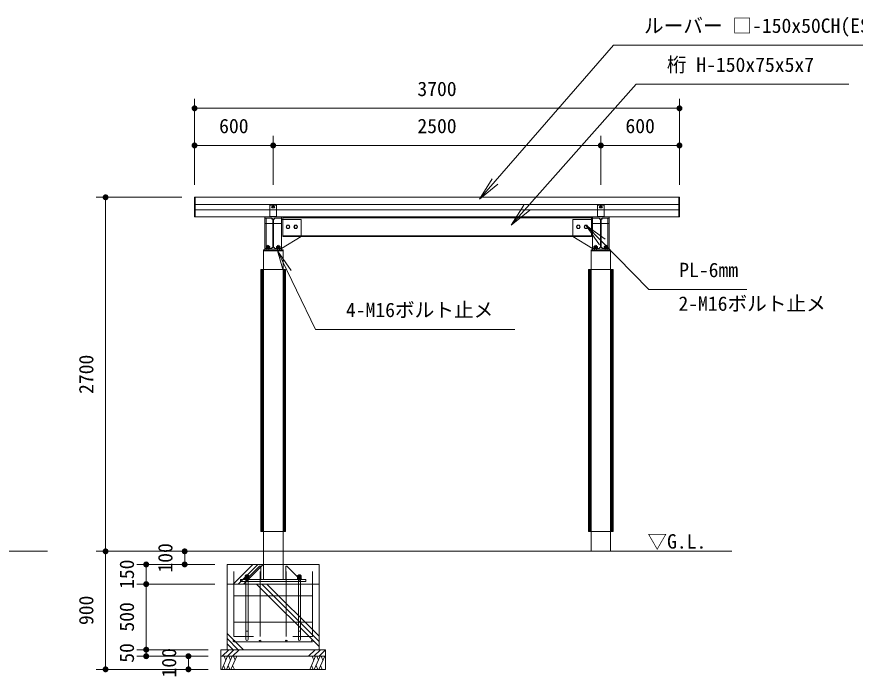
# Model space of a CAD drawing. Units: millimetres at full size, sheet at 1:60. Extents: x -1200 to 26400, y -900 to 18720.
# Drawn here: x 12846 to 19244, y 3884 to 8913 of the extents above; entities that cross this region are included whole.
import ezdxf
from ezdxf.enums import TextEntityAlignment as Align

# ---------------------------------------------------------------- set-up
doc = ezdxf.new("R2010")
doc.units = ezdxf.units.MM
doc.header["$LTSCALE"] = 60
for name, color, linetype, lineweight in [('D-STR', 1, 'Continuous', 13), ('D-STR-DIM', 7, 'Continuous', 13), ('D-STR-HTXT', 7, 'Continuous', 13), ('D-STR-TXT', 7, 'Continuous', 13)]:
    doc.layers.add(name, color=color, linetype=linetype, lineweight=lineweight)
doc.styles.add('ＭＳ ゴシック', font='')
doc.styles.get('ＭＳ ゴシック').set_extended_font_data('MS Gothic')

# ---------------------------------------------------------------- blocks, each defined once
blk = doc.blocks.new('filled_dot')
at = {"color": 0, "linetype": 'Continuous', "lineweight": -2, "const_width": 1.25}
blk.add_lwpolyline([(-0.625, 0, 1), (0.625, 0, 1)], format="xyb", close=True, dxfattribs=at)
blk = doc.blocks.new('open_arrow')
at = {"color": 0, "linetype": 'Continuous', "lineweight": -2}
blk.add_lwpolyline([(7.5, 1.25), (0, 0), (7.5, -1.25)], dxfattribs=at)

msp = doc.modelspace()

# ---------------------------------------------------------------- linework, layer by layer
at = {"layer": 'D-STR'}
for p, q in [((14827.75, 7476.49), (14777.75, 7476.49)), ((14777.75, 7476.49), (14777.75, 7386.49)), ((14796.75, 7467.49), (14808.75, 7467.49)), ((14808.75, 7455.49), (14796.75, 7455.49)), ((14827.75, 7386.49), (14827.75, 7476.49)), ((17327.75, 7476.49), (17277.75, 7476.49)), ((17277.75, 7476.49), (17277.75, 7386.49)), ((17277.75, 7476.49), (17327.75, 7476.49)), ((17277.75, 7386.49), (17277.75, 7476.49)), ((17296.75, 7467.49), (17308.75, 7467.49)), ((17308.75, 7467.49), (17296.75, 7467.49)), ((17308.75, 7455.49), (17296.75, 7455.49)), ((17296.75, 7455.49), (17308.75, 7455.49)), ((17327.75, 7386.49), (17327.75, 7476.49)), ((17327.75, 7476.49), (17327.75, 7386.49)), ((14606.75, 7386.49), (15192.75, 7386.49)), ((14740.25, 7336.49), (14740.25, 7386.49)), ((14740.25, 7386.49), (14865.25, 7386.49)), ((14740.25, 7136.49), (14740.25, 7386.49)), ((14750.25, 7377.49), (14750.25, 7145.49)), ((14777.75, 7390.99), (14827.75, 7390.99)), ((14777.75, 7386.49), (14777.75, 7390.99)), ((14777.75, 7386.49), (14827.75, 7386.49)), ((14827.75, 7386.49), (14777.75, 7386.49)), ((14799.75, 7153.49), (14799.75, 7369.49)), ((14805.75, 7369.49), (14805.75, 7153.49)), ((14827.75, 7390.99), (14827.75, 7386.49)), ((14865.25, 7386.49), (14865.25, 7336.49)), ((14865.25, 7386.49), (14865.25, 7136.49)), ((14865.25, 7377.49), (14865.25, 7367.49)), ((14865.25, 7367.49), (15015.25, 7367.49)), ((14875.25, 7386.49), (14875.25, 7367.49)), ((17230.25, 7379.49), (14875.25, 7379.49)), ((14875.25, 7367.49), (14875.25, 7236.49)), ((15076.75, 7386.49), (14887.75, 7386.49)), ((15015.25, 7367.49), (15015.25, 7236.49)), ((17498.75, 7386.49), (16912.75, 7386.49)), ((17028.75, 7386.49), (17217.75, 7386.49)), ((17240.25, 7367.49), (17090.25, 7367.49)), ((17090.25, 7367.49), (17090.25, 7236.49)), ((17230.25, 7386.49), (17230.25, 7367.49)), ((17230.25, 7367.49), (17230.25, 7236.49)), ((17240.25, 7336.49), (17240.25, 7386.49)), ((17240.25, 7386.49), (17365.25, 7386.49)), ((17240.25, 7136.49), (17240.25, 7386.49)), ((17240.25, 7377.49), (17240.25, 7367.49)), ((17277.75, 7390.99), (17327.75, 7390.99)), ((17277.75, 7386.49), (17277.75, 7390.99)), ((17277.75, 7386.49), (17327.75, 7386.49)), ((17327.75, 7386.49), (17277.75, 7386.49)), ((17299.75, 7369.49), (17299.75, 7153.49)), ((17305.75, 7153.49), (17305.75, 7369.49)), ((17327.75, 7390.99), (17327.75, 7386.49)), ((17355.25, 7377.49), (17355.25, 7145.49)), ((17365.25, 7386.49), (17365.25, 7336.49)), ((17365.25, 7386.49), (17365.25, 7136.49)), ((14865.25, 7336.49), (14740.25, 7336.49)), ((17123.32, 7323.49), (17116.39, 7311.49)), ((17116.39, 7311.49), (17123.32, 7299.49)), ((17137.17, 7323.49), (17123.32, 7323.49)), ((17123.32, 7299.49), (17137.17, 7299.49)), ((17144.1, 7311.49), (17137.17, 7323.49)), ((17137.17, 7299.49), (17144.1, 7311.49)), ((17183.32, 7323.49), (17176.39, 7311.49)), ((17176.39, 7311.49), (17183.32, 7299.49)), ((17197.17, 7323.49), (17183.32, 7323.49)), ((17183.32, 7299.49), (17197.17, 7299.49)), ((17204.1, 7311.49), (17197.17, 7323.49)), ((17197.17, 7299.49), (17204.1, 7311.49)), ((17365.25, 7336.49), (17240.25, 7336.49)), ((14865.25, 7145.49), (15015.25, 7236.49)), ((14875.25, 7243.49), (15015.25, 7243.49)), ((14875.25, 7236.49), (15015.25, 7236.49)), ((15015.25, 7243.49), (17090.25, 7243.49)), ((15015.25, 7236.49), (17090.25, 7236.49)), ((17230.25, 7243.49), (17090.25, 7243.49)), ((17230.25, 7236.49), (17090.25, 7236.49)), ((17240.25, 7145.49), (17090.25, 7236.49)), ((14727.75, 6986.49), (14727.75, 7127.49)), ((14865.25, 7136.49), (14740.25, 7136.49)), ((14777.75, 7148.69), (14747.75, 7148.69)), ((14747.75, 7148.69), (14747.75, 7145.49)), ((14777.75, 7145.49), (14747.75, 7145.49)), ((14748.89, 7160.39), (14751.35, 7161.69)), ((14748.89, 7148.69), (14748.89, 7160.39)), ((14774.15, 7161.69), (14751.35, 7161.69)), ((14754.75, 7161.69), (14754.75, 7127.49)), ((14755.82, 7148.69), (14755.82, 7160.39)), ((14762.75, 7142.89), (14762.75, 7164.29)), ((14769.67, 7148.69), (14769.67, 7160.39)), ((14770.75, 7161.69), (14770.75, 7127.49)), ((14776.6, 7160.39), (14774.15, 7161.69)), ((14776.6, 7148.69), (14776.6, 7160.39)), ((14777.75, 7148.69), (14777.75, 7145.49)), ((14827.75, 7148.69), (14857.75, 7148.69)), ((14827.75, 7148.69), (14827.75, 7145.49)), ((14827.75, 7145.49), (14857.75, 7145.49)), ((14828.89, 7160.39), (14831.35, 7161.69)), ((14828.89, 7148.69), (14828.89, 7160.39)), ((14831.35, 7161.69), (14854.15, 7161.69)), ((14834.75, 7161.69), (14834.75, 7127.49)), ((14835.82, 7148.69), (14835.82, 7160.39)), ((14842.75, 7142.89), (14842.75, 7164.29)), ((14849.67, 7148.69), (14849.67, 7160.39)), ((14850.75, 7161.69), (14850.75, 7127.49)), ((14856.6, 7160.39), (14854.15, 7161.69)), ((14856.6, 7148.69), (14856.6, 7160.39)), ((14857.75, 7148.69), (14857.75, 7145.49)), ((14877.75, 6986.49), (14877.75, 7127.49)), ((17227.75, 6986.49), (17227.75, 7127.49)), ((17365.25, 7136.49), (17240.25, 7136.49)), ((17277.75, 7148.69), (17247.75, 7148.69)), ((17247.75, 7148.69), (17247.75, 7145.49)), ((17277.75, 7145.49), (17247.75, 7145.49)), ((17248.89, 7160.39), (17251.35, 7161.69)), ((17248.89, 7148.69), (17248.89, 7160.39)), ((17274.15, 7161.69), (17251.35, 7161.69)), ((17254.75, 7161.69), (17254.75, 7127.49)), ((17255.82, 7148.69), (17255.82, 7160.39)), ((17262.75, 7142.89), (17262.75, 7164.29)), ((17269.67, 7148.69), (17269.67, 7160.39)), ((17270.75, 7161.69), (17270.75, 7127.49)), ((17276.6, 7160.39), (17274.15, 7161.69)), ((17276.6, 7148.69), (17276.6, 7160.39)), ((17277.75, 7148.69), (17277.75, 7145.49)), ((17327.75, 7148.69), (17357.75, 7148.69)), ((17327.75, 7148.69), (17327.75, 7145.49)), ((17327.75, 7145.49), (17357.75, 7145.49)), ((17328.89, 7160.39), (17331.35, 7161.69)), ((17328.89, 7148.69), (17328.89, 7160.39)), ((17331.35, 7161.69), (17354.15, 7161.69)), ((17334.75, 7161.69), (17334.75, 7127.49)), ((17335.82, 7148.69), (17335.82, 7160.39)), ((17342.75, 7142.89), (17342.75, 7164.29)), ((17349.67, 7148.69), (17349.67, 7160.39)), ((17350.75, 7161.69), (17350.75, 7127.49)), ((17356.6, 7160.39), (17354.15, 7161.69)), ((17356.6, 7148.69), (17356.6, 7160.39)), ((17357.75, 7148.69), (17357.75, 7145.49)), ((17377.75, 6986.49), (17377.75, 7127.49)), ((14709.75, 6986.49), (14709.75, 4986.49)), ((14709.75, 6986.49), (14895.75, 6986.49)), ((14715.48, 6986.49), (14715.48, 4986.49)), ((14719.01, 6986.49), (14719.01, 4986.49)), ((14724.75, 6986.49), (14724.75, 4986.49)), ((14727.75, 4986.49), (14727.75, 6986.49)), ((14877.75, 4986.49), (14877.75, 6986.49)), ((14880.75, 6986.49), (14880.75, 4986.49)), ((14886.48, 6986.49), (14886.48, 4986.49)), ((14890.01, 6986.49), (14890.01, 4986.49)), ((14895.75, 6986.49), (14895.75, 4986.49)), ((17209.75, 6986.49), (17209.75, 4986.49)), ((17209.75, 6986.49), (17395.75, 6986.49)), ((17215.48, 6986.49), (17215.48, 4986.49)), ((17219.01, 6986.49), (17219.01, 4986.49)), ((17224.75, 6986.49), (17224.75, 4986.49)), ((17227.75, 4986.49), (17227.75, 6986.49)), ((17377.75, 4986.49), (17377.75, 6986.49)), ((17380.75, 6986.49), (17380.75, 4986.49)), ((17386.48, 6986.49), (17386.48, 4986.49)), ((17390.01, 6986.49), (17390.01, 4986.49)), ((17395.75, 6986.49), (17395.75, 4986.49)), ((14709.75, 4986.49), (14895.75, 4986.49)), ((14727.75, 4622.49), (14727.75, 4986.49)), ((14877.75, 4622.49), (14877.75, 4986.49)), ((17209.75, 4986.49), (17395.75, 4986.49)), ((17227.75, 4836.49), (17227.75, 4986.49)), ((17377.75, 4836.49), (17377.75, 4986.49)), ((13080.37, 4836.49), (2080.37, 4836.49)), ((18302.75, 4836.49), (13802.75, 4836.49)), ((14497.32, 4586.49), (14647.32, 4736.49)), ((14536.92, 4586.49), (14686.92, 4736.49)), ((14576.52, 4586.49), (14726.52, 4736.49)), ((14502.75, 4186.49), (14502.75, 4681.51)), ((14702.75, 4186.49), (14702.75, 4681.51)), ((14902.75, 4186.49), (14902.75, 4681.51)), ((15102.75, 4186.49), (15102.75, 4681.51)), ((14587.75, 4625.69), (14617.75, 4625.69)), ((14587.75, 4625.69), (14587.75, 4622.49)), ((14587.75, 4622.49), (14617.75, 4622.49)), ((14588.89, 4650.39), (14591.35, 4651.69)), ((14588.89, 4638.69), (14588.89, 4650.39)), ((14588.89, 4637.39), (14591.35, 4638.69)), ((14588.89, 4638.69), (14616.6, 4638.69)), ((14588.89, 4625.69), (14588.89, 4637.39)), ((14591.35, 4651.69), (14614.15, 4651.69)), ((14591.35, 4638.69), (14614.15, 4638.69)), ((14594.75, 4657.49), (14594.75, 4165.49)), ((14610.75, 4657.49), (14594.75, 4657.49)), ((14610.75, 4617.49), (14594.75, 4617.49)), ((14595.82, 4638.69), (14595.82, 4650.39)), ((14595.82, 4625.69), (14595.82, 4637.39)), ((14602.75, 4636.09), (14602.75, 4654.29)), ((14602.75, 4619.89), (14602.75, 4641.29)), ((14609.67, 4638.69), (14609.67, 4650.39)), ((14609.67, 4625.69), (14609.67, 4637.39)), ((14610.75, 4657.49), (14610.75, 4165.49)), ((14616.6, 4650.39), (14614.15, 4651.69)), ((14616.6, 4637.39), (14614.15, 4638.69)), ((14616.6, 4638.69), (14616.6, 4650.39)), ((14616.6, 4625.69), (14616.6, 4637.39)), ((14617.75, 4625.69), (14617.75, 4622.49)), ((15017.75, 4625.69), (14987.75, 4625.69)), ((14987.75, 4625.69), (14987.75, 4622.49)), ((15017.75, 4622.49), (14987.75, 4622.49)), ((14988.89, 4650.39), (14991.35, 4651.69)), ((14988.89, 4638.69), (14988.89, 4650.39)), ((14988.89, 4637.39), (14991.35, 4638.69)), ((15016.6, 4638.69), (14988.89, 4638.69)), ((14988.89, 4625.69), (14988.89, 4637.39)), ((15014.15, 4651.69), (14991.35, 4651.69)), ((15014.15, 4638.69), (14991.35, 4638.69)), ((14994.75, 4657.49), (14994.75, 4165.49)), ((14994.75, 4657.49), (15010.75, 4657.49)), ((14994.75, 4617.49), (15010.75, 4617.49)), ((14995.82, 4638.69), (14995.82, 4650.39)), ((14995.82, 4625.69), (14995.82, 4637.39)), ((15002.75, 4636.09), (15002.75, 4654.29)), ((15002.75, 4619.89), (15002.75, 4641.29)), ((15009.67, 4638.69), (15009.67, 4650.39)), ((15009.67, 4625.69), (15009.67, 4637.39)), ((15010.75, 4657.49), (15010.68, 4165.49)), ((15016.6, 4650.39), (15014.15, 4651.69)), ((15016.6, 4637.39), (15014.15, 4638.69)), ((15016.6, 4638.69), (15016.6, 4650.39)), ((15016.6, 4625.69), (15016.6, 4637.39)), ((15017.75, 4625.69), (15017.75, 4622.49)), ((14675.93, 4586.49), (15152.75, 4109.68)), ((14715.53, 4586.49), (15152.75, 4149.28)), ((14755.13, 4586.49), (15152.75, 4188.87)), ((15102.75, 4496.49), (14502.75, 4496.49)), ((15102.75, 4296.49), (14502.75, 4296.49)), ((14594.75, 4228.49), (14610.75, 4228.49)), ((15010.75, 4228.49), (14994.75, 4228.49)), ((14452.75, 4210.05), (14576.3, 4086.49)), ((14452.75, 4170.45), (14536.71, 4086.49)), ((14502.75, 4186.49), (14652.75, 4186.49)), ((15102.75, 4186.49), (14952.75, 4186.49)), ((14452.75, 4130.86), (14497.11, 4086.49)), ((15102.75, 4146.49), (14502.75, 4146.49)), ((14410.99, 3936.49), (14455.53, 4036.49)), ((14413.69, 4036.49), (14463.69, 4086.49)), ((14442.4, 4007), (14429.26, 4036.49)), ((14445.76, 3936.49), (14490.3, 4036.49)), ((14453.29, 4036.49), (14503.29, 4086.49)), ((14477.17, 4007), (14464.03, 4036.49)), ((14480.53, 3936.49), (14525.07, 4036.49)), ((14492.89, 4036.49), (14542.89, 4086.49)), ((14511.94, 4007), (14498.8, 4036.49)), ((15073.55, 4036.49), (15123.55, 4086.49)), ((15081.66, 3936.49), (15126.21, 4036.49)), ((15113.07, 4007), (15099.93, 4036.49)), ((15113.15, 4036.49), (15163.15, 4086.49)), ((15116.44, 3936.49), (15160.98, 4036.49)), ((15147.84, 4007), (15134.7, 4036.49)), ((15151.21, 3936.49), (15195.75, 4036.49)), ((15152.75, 4036.49), (15202.75, 4086.49)), ((15182.61, 4007), (15169.47, 4036.49)), ((14424.13, 3965.99), (14437.26, 3936.49)), ((14458.9, 3965.99), (14472.03, 3936.49)), ((14493.67, 3965.99), (14506.81, 3936.49)), ((15094.8, 3965.99), (15107.94, 3936.49)), ((15129.57, 3965.99), (15142.71, 3936.49)), ((15164.34, 3965.99), (15177.48, 3936.49))]:
    msp.add_line(p, q, dxfattribs=at)
for points in [[(14202.75, 7536.49), (17902.75, 7536.49), (17902.75, 7386.49), (14202.75, 7386.49)], [(14202.75, 7536.49), (14207.75, 7536.49), (14207.75, 7386.49), (14202.75, 7386.49)], [(17897.75, 7536.49), (17902.75, 7536.49), (17902.75, 7386.49), (17897.75, 7386.49)], [(14207.75, 7481.24), (17897.75, 7481.24), (17897.75, 7441.74), (14207.75, 7441.74)], [(14795.24, 7461.49), (14798.99, 7467.99), (14806.5, 7467.99), (14810.25, 7461.49), (14806.5, 7454.99), (14798.99, 7454.99)], [(17310.25, 7461.49), (17306.5, 7454.99), (17298.99, 7454.99), (17295.24, 7461.49), (17298.99, 7467.99), (17306.5, 7467.99)], [(14901.39, 7311.49), (14908.32, 7323.49), (14922.17, 7323.49), (14929.1, 7311.49), (14922.17, 7299.49), (14908.32, 7299.49)], [(14961.39, 7311.49), (14968.32, 7323.49), (14982.17, 7323.49), (14989.1, 7311.49), (14982.17, 7299.49), (14968.32, 7299.49)], [(14727.75, 7127.49), (14877.75, 7127.49), (14877.75, 7136.49), (14727.75, 7136.49)], [(17227.75, 7127.49), (17377.75, 7127.49), (17377.75, 7136.49), (17227.75, 7136.49)], [(14452.75, 4736.49), (15152.75, 4736.49), (15152.75, 4586.49), (14452.75, 4586.49)], [(14707.4, 4622.49), (14607.4, 4622.49), (14607.4, 4632.49), (14697.4, 4722.49), (14707.4, 4722.49)], [(14898.1, 4622.49), (14998.1, 4622.49), (14998.1, 4632.49), (14908.1, 4722.49), (14898.1, 4722.49)], [(14552.75, 4606.49), (15052.75, 4606.49), (15052.75, 4622.49), (14552.75, 4622.49)], [(15052.75, 4606.49), (14552.75, 4606.49), (14552.75, 4622.49), (15052.75, 4622.49)], [(14452.75, 4586.49), (15152.75, 4586.49), (15152.75, 4086.49), (14452.75, 4086.49)], [(14402.75, 4086.49), (15202.75, 4086.49), (15202.75, 4036.49), (14402.75, 4036.49)], [(14402.75, 4036.49), (15202.75, 4036.49), (15202.75, 3936.49), (14402.75, 3936.49)]]:
    msp.add_lwpolyline(points, close=True, dxfattribs=at)
for points in [[(14791.75, 7377.49), (14740.25, 7377.49), (14740.25, 7386.49), (14865.25, 7386.49), (14865.25, 7377.49), (14813.75, 7377.49)], [(17313.75, 7377.49), (17365.25, 7377.49), (17365.25, 7386.49), (17240.25, 7386.49), (17240.25, 7377.49), (17291.75, 7377.49)], [(14740.25, 7136.49), (14740.25, 7145.49), (14791.75, 7145.49)], [(14813.75, 7145.49), (14865.25, 7145.49), (14865.25, 7136.49), (14740.25, 7136.49)], [(17291.75, 7145.49), (17240.25, 7145.49), (17240.25, 7136.49), (17365.25, 7136.49)], [(17365.25, 7136.49), (17365.25, 7145.49), (17313.75, 7145.49)]]:
    msp.add_lwpolyline(points, dxfattribs=at)
for centre, radius in [((14802.75, 7461.49), 6.5), ((17302.75, 7461.49), 6.5), ((17302.75, 7461.49), 2.92), ((14915.25, 7311.49), 12), ((14975.25, 7311.49), 12), ((17130.25, 7311.49), 12), ((17190.25, 7311.49), 12), ((14502.75, 4152.99), 6.5), ((14702.75, 4152.99), 6.5), ((14902.75, 4152.99), 6.5), ((15102.75, 4152.99), 6.5)]:
    msp.add_circle(centre, radius, dxfattribs=at)
for centre, radius, start, end in [((14796.75, 7461.49), 6, 90, 180), ((14796.75, 7461.49), 6, 180, 270), ((14808.75, 7461.49), 6, 0, 90), ((14808.75, 7461.49), 6, 270, 0), ((17296.75, 7461.49), 6, 90, 180), ((17296.75, 7461.49), 6, 180, 270), ((17302.75, 7461.49), 4, 270, 200), ((17308.75, 7461.49), 6, 0, 90), ((17308.75, 7461.49), 6, 270, 0), ((14797.39, 7375.14), 6.12, 157.39293, 292.60707), ((14791.75, 7369.49), 8, 360, 90), ((14813.75, 7369.49), 8, 90, 180), ((14808.1, 7375.14), 6.12, 247.39293, 22.60707), ((17297.39, 7375.14), 6.12, 157.39293, 292.60707), ((17291.75, 7369.49), 8, 360, 90), ((17313.75, 7369.49), 8, 90, 180), ((17308.1, 7375.14), 6.12, 247.39293, 22.60707), ((14762.75, 7161.69), 9.38, 0, 180), ((14842.74, 7161.69), 9.38, 0, 180), ((17262.75, 7161.69), 9.38, 0, 180), ((17342.74, 7161.69), 9.38, 0, 180), ((14752.35, 7156.82), 4.98, 45.90122, 78.32053), ((14762.75, 7142.58), 19.11, 68.74529, 111.25471), ((14773.14, 7156.82), 4.98, 101.67947, 134.09878), ((14797.4, 7147.84), 6.12, 67.49992, 202.50008), ((14791.75, 7153.49), 8, 270, 0), ((14808.09, 7147.84), 6.12, 337.49992, 112.50008), ((14813.75, 7153.49), 8, 180, 270), ((14832.35, 7156.82), 4.98, 45.90122, 78.32053), ((14842.75, 7142.58), 19.11, 68.74529, 111.25471), ((14853.14, 7156.82), 4.98, 101.67947, 134.09878), ((17252.35, 7156.82), 4.98, 45.90122, 78.32053), ((17262.75, 7142.58), 19.11, 68.74529, 111.25471), ((17273.14, 7156.82), 4.98, 101.67947, 134.09878), ((17297.4, 7147.84), 6.12, 67.49992, 202.50008), ((17291.75, 7153.49), 8, 270, 0), ((17308.09, 7147.84), 6.12, 337.49992, 112.50008), ((17313.75, 7153.49), 8, 180, 270), ((17332.35, 7156.82), 4.98, 45.90122, 78.32053), ((17342.75, 7142.58), 19.11, 68.74529, 111.25471), ((17353.14, 7156.82), 4.98, 101.67947, 134.09878), ((14592.35, 4646.82), 4.98, 45.90122, 78.32053), ((14592.35, 4633.82), 4.98, 45.90122, 78.32053), ((14602.75, 4632.58), 19.11, 68.74529, 111.25471), ((14602.75, 4619.58), 19.11, 68.74529, 111.25471), ((14613.14, 4646.82), 4.98, 101.67947, 134.09878), ((14613.14, 4633.82), 4.98, 101.67947, 134.09878), ((14992.35, 4646.82), 4.98, 45.90122, 78.32053), ((14992.35, 4633.82), 4.98, 45.90122, 78.32053), ((15002.75, 4632.58), 19.11, 68.74529, 111.25471), ((15002.75, 4619.58), 19.11, 68.74529, 111.25471), ((15013.14, 4646.82), 4.98, 101.67947, 134.09878), ((15013.14, 4633.82), 4.98, 101.67947, 134.09878), ((14602.78, 4165.49), 7.97, 180, 0), ((15002.71, 4165.49), 7.97, 180, 0)]:
    msp.add_arc(centre, radius, start, end, dxfattribs=at)
at = {"layer": 'D-STR-DIM'}
for p, q in [((14202.75, 7799.49), (14202.75, 8287.19)), ((17902.75, 7799.49), (17902.75, 8287.19)), ((17902.75, 8215.19), (14202.75, 8215.19)), ((14202.75, 7632.49), (14202.75, 8004.28)), ((14802.75, 7632.49), (14802.75, 8004.28)), ((14802.75, 7672.49), (14802.75, 8004.28)), ((17302.75, 7632.49), (17302.75, 8004.28)), ((17302.75, 7632.49), (17302.75, 8004.28)), ((17902.75, 7632.49), (17902.75, 8004.28)), ((14802.75, 7932.28), (14202.75, 7932.28)), ((17302.75, 7932.28), (14802.75, 7932.28)), ((17302.75, 7932.28), (17902.75, 7932.28)), ((14106.75, 7536.49), (13452.02, 7536.49)), ((13524.02, 4836.49), (13524.02, 7536.49)), ((14153.71, 4836.49), (13452.02, 4836.49)), ((14153.71, 4836.49), (13452.02, 4836.49)), ((13524.02, 3936.49), (13524.02, 4836.49)), ((14153.71, 4836.49), (14055.49, 4836.49)), ((14127.49, 4736.49), (14127.49, 4836.49)), ((14356.75, 4736.49), (13761.98, 4736.49)), ((13833.98, 4586.49), (13833.98, 4736.49)), ((14356.75, 4736.49), (14055.49, 4736.49)), ((14356.75, 4586.49), (13761.98, 4586.49)), ((14356.75, 4586.49), (13761.98, 4586.49)), ((13833.98, 4086.49), (13833.98, 4586.49)), ((14306.75, 4086.49), (13761.98, 4086.49)), ((14306.75, 4086.49), (13761.98, 4086.49)), ((14306.75, 4036.49), (13761.98, 4036.49)), ((13833.98, 4036.49), (13833.98, 4086.49)), ((14306.75, 4036.49), (14084.18, 4036.49)), ((14156.18, 3936.49), (14156.18, 4036.49)), ((14306.75, 3936.49), (13452.02, 3936.49)), ((14306.75, 3936.49), (14084.18, 3936.49))]:
    msp.add_line(p, q, dxfattribs=at)
at = {"layer": 'D-STR-HTXT'}
for points in [[(16377.27, 7521.79), (17398.53, 8697.2), (17578.53, 8697.2), (19579.33, 8697.2)], [(16617.94, 7322.98), (17573.25, 8399.66), (17753.25, 8399.66), (19194.62, 8399.66)], [(17187.35, 7324.73), (17667.78, 6834.22), (17847.78, 6834.22), (18416.56, 6834.22)], [(14834.75, 7127.49), (15124.67, 6529.56), (15304.67, 6529.56), (16647.06, 6529.56)]]:
    msp.add_lwpolyline(points, dxfattribs=at)

# ---------------------------------------------------------------- block references
at = {"layer": 'D-STR-DIM', "xscale": 18, "yscale": 18}
for p in [(14202.75, 8215.19), (14202.75, 7932.28), (14802.75, 7932.28), (17302.75, 7932.28)]:
    msp.add_blockref('filled_dot', p, dxfattribs=at)
for p, rotation in [((17902.75, 8215.19), 180), ((14802.75, 7932.28), 180), ((17302.75, 7932.28), 180), ((17902.75, 7932.28), 180), ((13524.02, 7536.49), 270), ((13524.02, 4836.49), 90), ((13524.02, 4836.49), 270), ((14127.49, 4836.49), 270), ((13833.98, 4736.49), 270), ((14127.49, 4736.49), 90), ((13833.98, 4586.49), 90), ((13833.98, 4586.49), 270), ((13833.98, 4086.49), 90), ((13833.98, 4086.49), 270), ((13833.98, 4036.49), 90), ((14156.18, 4036.49), 270), ((13524.02, 3936.49), 90), ((14156.18, 3936.49), 90)]:
    msp.add_blockref('filled_dot', p, dxfattribs=dict(at, rotation=rotation))
at = {"layer": 'D-STR-HTXT', "xscale": 24, "yscale": 24}
for p, rotation in [((16377.27, 7521.79), 49), ((16617.94, 7322.98), 48.4), ((17187.35, 7324.73), 314.4), ((14834.75, 7127.49), 295.9)]:
    msp.add_blockref('open_arrow', p, dxfattribs=dict(at, rotation=rotation))

# ---------------------------------------------------------------- texts
at = {"layer": 'D-STR-DIM', "style": 'ＭＳ ゴシック'}
for s, p in [('3700', (16052.75, 8418.45)), ('600', (14502.75, 8135.54)), ('2500', (16052.75, 8135.54)), ('600', (17602.75, 8135.54))]:
    msp.add_text(s, height=110, dxfattribs=at).set_placement(p, align=Align.TOP_CENTER)
for s, p in [('2700', (13320.75, 6186.49)), ('100', (13924.22, 4786.49)), ('150', (13630.72, 4661.49)), ('900', (13320.75, 4386.49)), ('500', (13630.72, 4336.49)), ('50', (13630.72, 4061.49)), ('100', (13952.92, 3986.49))]:
    msp.add_text(s, height=110, rotation=90, dxfattribs=at).set_placement(p, align=Align.TOP_CENTER)
at = {"layer": 'D-STR-HTXT', "style": 'ＭＳ ゴシック'}
for s, p in [('ルーバー □-150x50CH(ESW)', (17631.8, 8900.46)), ('桁 H-150x75x5x7', (17806.51, 8602.93)), ('PL-6mm', (17901.05, 7037.48)), ('2-M16ボルト止メ', (17895.02, 6780.91)), ('4-M16ボルト止メ', (15357.94, 6732.83))]:
    msp.add_text(s, height=110, dxfattribs=at).set_placement(p, align=Align.TOP_LEFT)
at = {"layer": 'D-STR-TXT', "style": 'ＭＳ ゴシック'}
msp.add_text('▽G.L.', height=110, dxfattribs=at).set_placement((17657.77, 4967.28), align=Align.TOP_LEFT)

doc.saveas('drawing.dxf')
